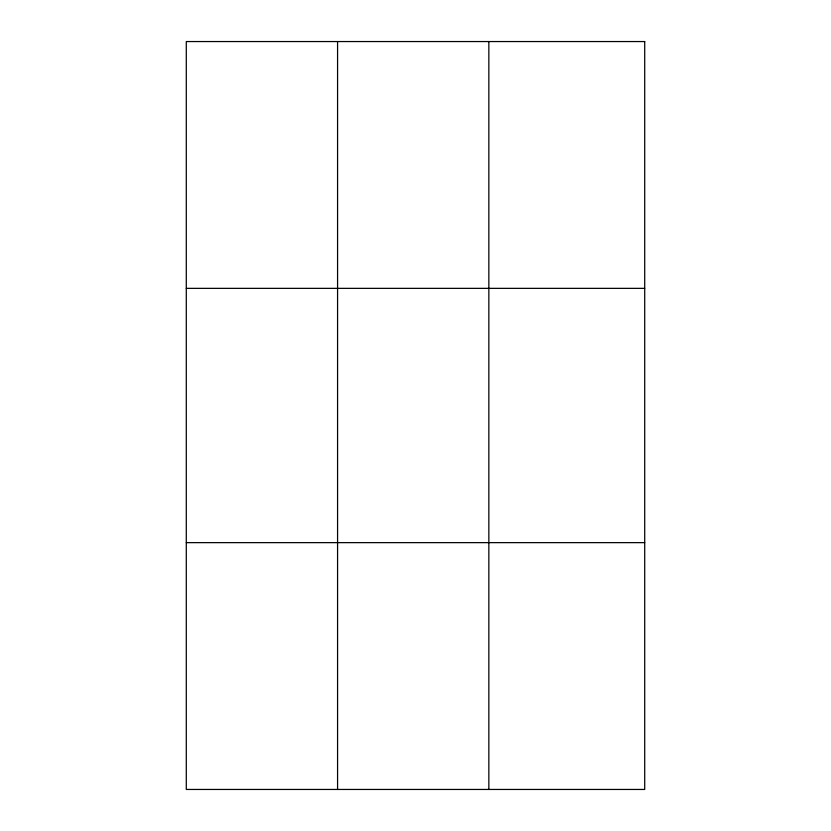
<?xml version="1.0" encoding="UTF-8"?>
<svg xmlns="http://www.w3.org/2000/svg" width="831" height="831" viewBox="0 0 831 831"><rect width="100%" height="100%" fill="white"/><g stroke="black" fill="none" stroke-linecap="round" stroke-linejoin="round"><path stroke-width="1.25" d="M337.573 41.55L337.573 789.45M488.846 41.55L488.846 789.45M186.289 288.357L644.711 288.357M186.289 542.643L644.711 542.643M644.711 41.55L644.711 789.45L186.289 789.45L186.289 41.55L644.711 41.55"/></g></svg>
